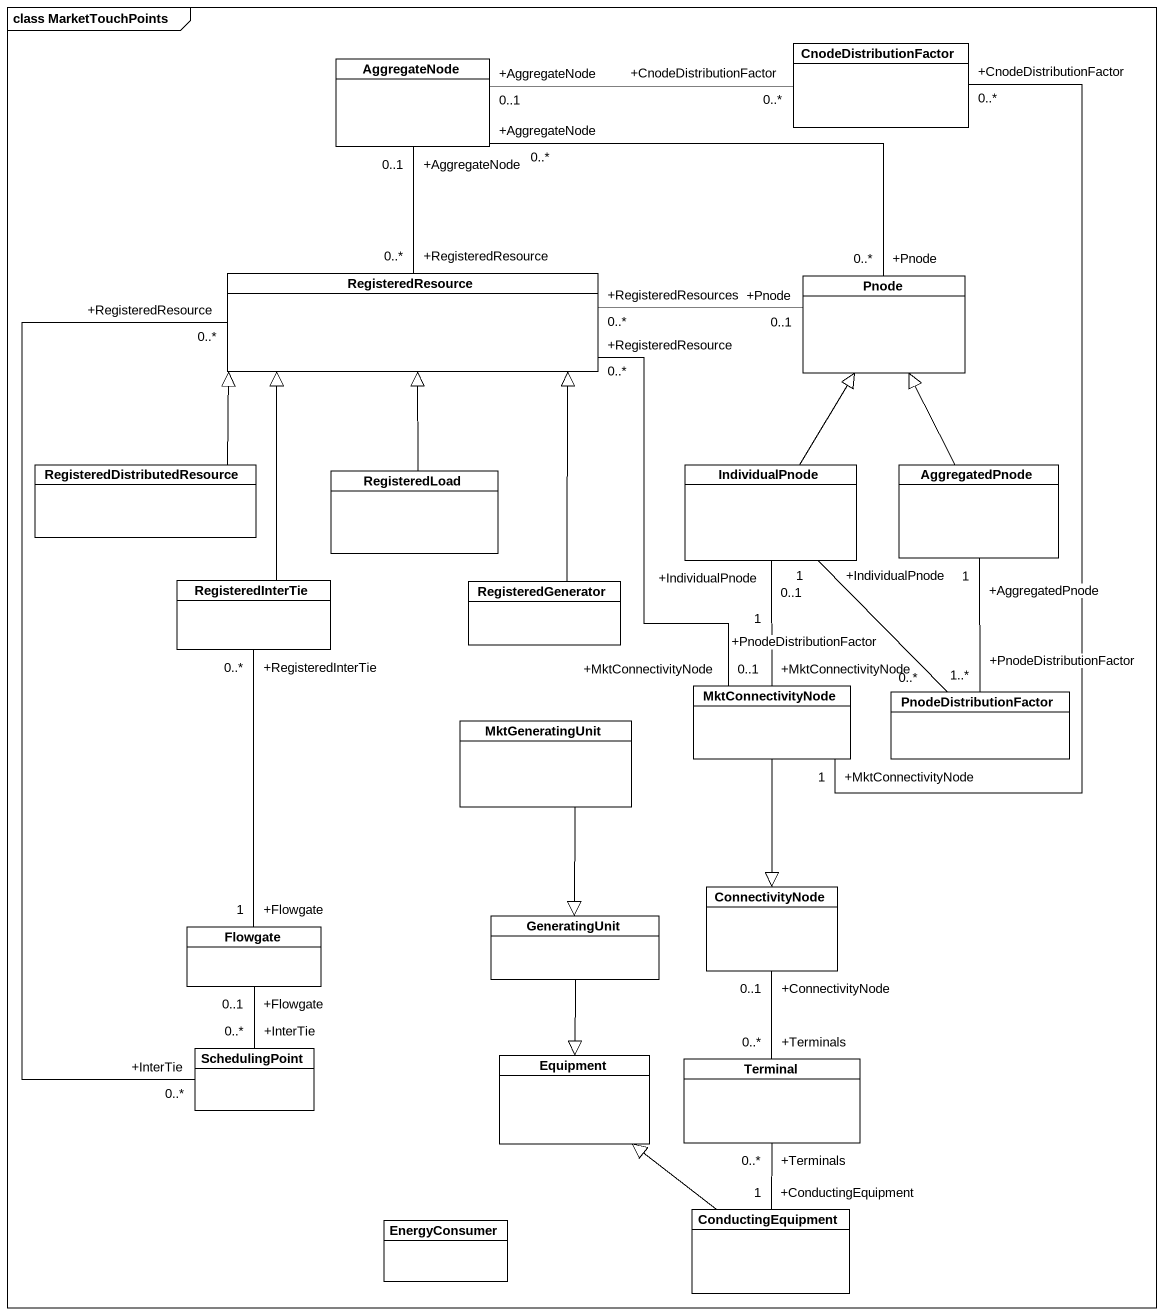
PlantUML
@startuml
mainframe class MarketTouchPoints
hide circle
hide empty members
class AggregateNode
class CnodeDistributionFactor
class RegisteredResource
class Pnode
class "RegisteredDistributedResource" as RegisteredDistributedResourc
class RegisteredLoad
class IndividualPnode
class AggregatedPnode
class RegisteredInterTie
class RegisteredGenerator
class MktConnectivityNode
class PnodeDistributionFactor
class MktGeneratingUnit
class Flowgate
class GeneratingUnit
class ConnectivityNode
class SchedulingPoint
class Equipment
class Terminal
class EnergyConsumer
class ConductingEquipment
AggregateNode "+AggregateNode\n0..1" -right- "+CnodeDistributionFactor\n0..*" CnodeDistributionFactor
AggregateNode "+AggregateNode\n0..*" -right- "+Pnode\n0..*" Pnode
CnodeDistributionFactor "+CnodeDistributionFactor\n0..*" -- "+MktConnectivityNode\n1" MktConnectivityNode
RegisteredResource "+RegisteredResource\n0..*" -up- "+AggregateNode\n0..1" AggregateNode
RegisteredResource "+RegisteredResource\n0..*" -- "+MktConnectivityNode\n0..1" MktConnectivityNode
RegisteredResource "+RegisteredResource\n0..*" -- "+InterTie\n0..*" SchedulingPoint
Pnode "+Pnode\n0..1" -left- "+RegisteredResources\n0..*" RegisteredResource
RegisteredDistributedResourc -up-|> RegisteredResource
RegisteredLoad -up-|> RegisteredResource
IndividualPnode -up-|> Pnode
IndividualPnode "+IndividualPnode\n0..1" -- "+MktConnectivityNode\n1" MktConnectivityNode
IndividualPnode "+IndividualPnode\n1" -- "+PnodeDistributionFactor\n0..*" PnodeDistributionFactor
AggregatedPnode -up-|> Pnode
AggregatedPnode "+AggregatedPnode\n1" -- "+PnodeDistributionFactor\n1..*" PnodeDistributionFactor
RegisteredInterTie -up-|> RegisteredResource
RegisteredGenerator -up-|> RegisteredResource
MktConnectivityNode --|> ConnectivityNode
MktGeneratingUnit --|> GeneratingUnit
Flowgate "+Flowgate\n1" -up- "+RegisteredInterTie\n0..*" RegisteredInterTie
Flowgate "+Flowgate\n0..1" -- "+InterTie\n0..*" SchedulingPoint
GeneratingUnit --|> Equipment
Terminal "+Terminals\n0..*" -up- "+ConnectivityNode\n0..1" ConnectivityNode
Terminal "+Terminals\n0..*" -- "+ConductingEquipment\n1" ConductingEquipment
ConductingEquipment -up-|> Equipment
@enduml
